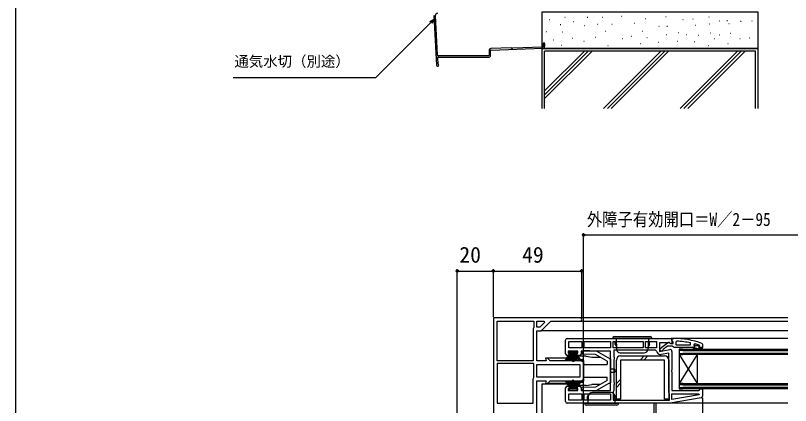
# Model space of a CAD drawing. Units: millimetres, scale not verified. Extents: x -525 to 525, y -785 to 781.
# Drawn here: x -525 to -95.2, y -433.5 to -217 of the extents above; entities that cross this region are included whole.
import ezdxf
from ezdxf.enums import TextEntityAlignment as Align

# ---------------------------------------------------------------- set-up
doc = ezdxf.new("R2010")
doc.units = ezdxf.units.MM
doc.header["$LTSCALE"] = 4
for name, color, linetype in [('0-2_YKK_11', 7, 'Continuous'), ('0-4_YKK_12', 2, 'Continuous'), ('0-5_YKK_13', 4, 'Continuous'), ('0-7_YKK_D', 6, 'Continuous'), ('0-8_YKK_ZWAK', 7, 'Continuous'), ('0-9_YSS_K', 3, 'Continuous'), ('0-A_YSS_KE', 3, 'Continuous')]:
    doc.layers.add(name, color=color, linetype=linetype)
doc.styles.add('ＭＳ ゴシック', font='')
doc.styles.get('ＭＳ ゴシック').set_extended_font_data('MS Gothic')

msp = doc.modelspace()

# ---------------------------------------------------------------- linework, layer by layer
at = {"layer": '0-2_YKK_11'}
for p, q in [((-212, -384.763), (-260, -384.763)), ((-220, -404.763), (-220, -397.263)), ((-210, -418.263), (-210, -410.263)), ((-220, -431.263), (-220, -423.763))]:
    msp.add_line(p, q, dxfattribs=at)
for points in [[(-260, -384.763), (-260, -462.263)], [(-211.5, -408.763), (-228.5, -408.763), (-230, -407.263), (-231.061, -407.263), (-230.659, -408.763), (-236, -408.763), (-236, -392.063), (-233.5, -392.063), (-228.2, -386.763), (-212, -386.763)], [(-219, -396.263), (-161, -396.263), (-161, -398.886), (-161.576, -399.205), (-162.444, -398.663), (-167.8, -398.663), (-167.8, -403.47), (-162.174, -402.478)], [(-149.301, -401.259), (-159.847, -401.259), (-160.324, -400.909), (-160.801, -400.559), (-163.501, -400.559), (-165.804, -402.352), (-166.001, -402.754), (-166.501, -403.259), (-167.501, -403.259), (-167.501, -401.782), (-163.519, -398.671)], [(-162.102, -398.859), (-161.702, -399.059), (-160.301, -399.059), (-160.301, -398.259), (-160.651, -397.782), (-161.001, -397.305), (-161.001, -396.259), (-160.001, -396.259)], [(-158.278, -397.805), (-158.801, -398.304), (-158.801, -399.759)], [(-158.801, -399.759), (-150.73, -399.759), (-150.627, -398.769)], [(-148.168, -399.347), (-148.801, -399.829), (-148.801, -400.184), (-148.426, -400.668), (-148.501, -401.259), (-149.301, -401.259)], [(-144.331, -399.01), (-144.001, -399.48), (-144.001, -401.259), (-145.901, -401.259)], [(-212.3, -405.763), (-214.3, -405.763), (-214.3, -404.463), (-213.1, -404.463), (-213.1, -403.263), (-218.5, -403.263), (-218.5, -404.463), (-217.3, -404.463), (-217.3, -405.763), (-219, -405.763)], [(-211.3, -423.763), (-211.3, -425.263), (-195, -425.263), (-195, -403.263), (-211.3, -403.263), (-211.3, -404.763)], [(-169.565, -403.276), (-170.057, -402.863), (-193.2, -402.863), (-193.2, -406.397), (-192.95, -406.83), (-192.95, -407.696), (-193.2, -408.129), (-193.2, -420.397), (-192.95, -420.83), (-192.95, -421.696), (-193.2, -422.129), (-193.2, -425.163), (-193.4, -425.563), (-193.6, -425.963), (-193.6, -430.463)], [(-161, -403.463), (-161, -413.638), (-161.187, -414.029), (-161.187, -414.497), (-161, -414.887), (-161, -425.263), (-146.3, -425.263), (-145.8, -424.763), (-145.3, -424.263), (-144, -424.263), (-144, -428.25)], [(-145.901, -400.659), (-145.601, -400.359), (-145.601, -400.351), (-145.671, -400.159), (-146.507, -400.159), (-146.805, -400.421), (-147.797, -400.421), (-148.095, -400.159), (-148.801, -400.159), (-148.801, -400.184), (-148.426, -400.668), (-148.501, -401.259), (-149.301, -401.259), (-149.301, -401.759), (-147.301, -401.759), (-145.076, -403.043), (-144.826, -402.61), (-146.301, -401.759), (-144.501, -401.759), (-144.501, -402.259), (-144.001, -402.259), (-144.001, -401.259), (-145.901, -401.259)], [(-145.901, -400.659), (-145.601, -400.359), (-145.601, -400.351), (-145.671, -400.159), (-145.806, -400.067)], [(-193.6, -430.463), (-162.4, -430.463), (-162.4, -427.063), (-162.6, -426.663), (-162.8, -426.263), (-162.8, -404.416), (-166.901, -405.139)], [(-211.5, -459.763), (-228.5, -459.763), (-230, -458.263), (-231.061, -458.263), (-230.659, -459.763), (-236, -459.763), (-236, -447.387), (-236.187, -446.997), (-236.187, -446.529), (-236, -446.138), (-236, -419.763), (-230.659, -419.763), (-231.061, -421.263), (-230, -421.263), (-228.5, -419.763), (-211.5, -419.763)], [(-219, -422.763), (-217.3, -422.763), (-217.3, -424.063), (-218.5, -424.063), (-218.5, -425.263), (-213.1, -425.263), (-213.1, -424.063), (-214.3, -424.063), (-214.3, -422.763), (-212.3, -422.763)], [(-144.826, -429.235), (-162, -432.263), (-219, -432.263)]]:
    msp.add_lwpolyline(points, dxfattribs=at)
for points in [[(-258, -408.763), (-258, -386.763), (-237.5, -386.763), (-237.5, -390.063), (-237.75, -390.496), (-238, -390.929), (-238, -408.763)], [(-236, -386.763), (-231.901, -386.763), (-231.646, -387.38), (-234.328, -390.063), (-236, -390.063)], [(-218.2, -398.063), (-211, -398.063), (-211, -401.463), (-218.2, -401.463)], [(-195, -401.463), (-209.6, -401.463), (-209.6, -398.063), (-195, -398.063)], [(-177, -401.463), (-193.6, -401.463), (-193.6, -398.063), (-177, -398.063)], [(-169.6, -401.463), (-175.6, -401.463), (-175.6, -398.063), (-169.6, -398.063)], [(-258, -410.263), (-258, -432.263), (-238, -432.263), (-238, -418.763), (-237.75, -418.33), (-237.5, -417.897), (-237.5, -410.263)], [(-236, -410.763), (-212, -410.763), (-212, -417.763), (-236, -417.763)], [(-218.2, -427.063), (-211, -427.063), (-211, -430.463), (-218.2, -430.463)], [(-209.6, -427.063), (-195, -427.063), (-195, -430.463), (-209.6, -430.463)], [(-145.981, -427.611), (-161, -430.259), (-161, -427.063), (-146.029, -427.063)]]:
    msp.add_lwpolyline(points, close=True, dxfattribs=at)
for centre, radius, start, end in [((-212, -385.763), 1, 269.99999, 90.00001), ((-219, -397.263), 1, 90.00001, 179.99999), ((-162.902, -399.459), 1, 36.8699, 128.08673), ((-160.001, -442.259), 46, 70.08295, 90), ((-160.364, -445.171), 47.413, 78.14921, 87.47845), ((-159.951, -442.259), 44.5, 71.46617, 74.64706), ((-167.3, -402.874), 2.3, 190.04971, 280.00002), ((-162, -403.463), 1, 360, 99.99998), ((-145.901, -400.959), 0.3, 89.99999, 270.00001), ((-145.901, -400.959), 0.3, 89.99999, 270.00001), ((-219, -404.763), 1, 180.00001, 269.99999), ((-212.3, -404.763), 1, 270.00001, 359.99999), ((-211.5, -410.263), 1.5, 0.00001, 89.99999), ((-211.5, -418.263), 1.5, 270.00001, 359.99999), ((-219, -423.763), 1, 90.00001, 179.99999), ((-212.3, -423.763), 1, 0.00001, 89.99999), ((-145, -428.25), 1, 279.99998, 359.99996), ((-219, -431.263), 1, 180.00001, 269.99999)]:
    msp.add_arc(centre, radius, start, end, dxfattribs=at)
at = {"layer": '0-4_YKK_12'}
for p, q in [((-96.75, -384.764), (-212, -384.764)), ((-96.75, -386.861), (-228.29, -386.861)), ((-96.75, -392.063), (-233.707, -392.063)), ((-96.75, -396.263), (-161.5, -396.263)), ((-155.002, -402.961), (-157.002, -402.961)), ((-155.002, -402.261), (-96.75, -402.261)), ((-155.002, -402.961), (-96.75, -402.961)), ((-212.409, -407.263), (-230.207, -407.263)), ((-157.002, -404.561), (-155.002, -404.561)), ((-157.002, -405.261), (-157.002, -421.261)), ((-147.002, -405.261), (-157.002, -421.261)), ((-157.002, -405.261), (-147.002, -421.261)), ((-96.75, -404.561), (-155.002, -404.561)), ((-96.75, -405.261), (-155.002, -405.261)), ((-147.002, -405.261), (-147.002, -421.261)), ((-211.5, -408.763), (-210, -408.763)), ((-211.5, -419.763), (-210, -419.763)), ((-212.409, -421.263), (-230.207, -421.263)), ((-155.002, -421.961), (-157.002, -421.961)), ((-157.002, -423.561), (-155.002, -423.561)), ((-155.002, -421.261), (-96.75, -421.261)), ((-155.002, -421.961), (-96.75, -421.961)), ((-96.75, -423.561), (-155.002, -423.561)), ((-96.75, -424.261), (-155.002, -424.261)), ((-170, -432.263), (-170, -459.263)), ((-96.75, -432.263), (-162.026, -432.263))]:
    msp.add_line(p, q, dxfattribs=at)
for points in [[(-155.002, -402.261), (-157.002, -402.261), (-157.002, -405.261), (-155.002, -405.261)], [(-155.002, -421.261), (-157.002, -421.261), (-157.002, -424.261), (-155.002, -424.261)]]:
    msp.add_lwpolyline(points, dxfattribs=at)
at = {"layer": '0-5_YKK_13'}
for p, q in [((-193, -395.263), (-173, -395.263)), ((-172, -396.263), (-194, -396.263)), ((-192.5, -399.463), (-192.5, -398.563)), ((-192.5, -399.563), (-192.5, -398.563)), ((-192.5, -398.563), (-191.879, -398.563)), ((-192.5, -399.563), (-191.76, -400.845)), ((-192, -396.263), (-191.68, -402.368)), ((-174, -396.263), (-174.32, -402.368)), ((-173.5, -399.563), (-174.24, -400.845)), ((-173.5, -398.563), (-174.121, -398.563)), ((-173.5, -399.563), (-173.5, -398.563)), ((-218.05, -403.263), (-213.55, -403.263)), ((-202.794, -403.263), (-209.965, -403.012)), ((-195, -407.763), (-202.794, -403.263)), ((-220.272, -408.763), (-217.3, -404.063)), ((-217.1, -404.063), (-219.358, -408.763)), ((-216.9, -404.063), (-218.564, -408.763)), ((-217.889, -408.763), (-216.7, -404.063)), ((-216.5, -404.063), (-217.332, -408.763)), ((-216.894, -408.763), (-216.3, -404.063)), ((-216.1, -404.063), (-216.575, -408.763)), ((-216, -404.063), (-216, -409.263)), ((-215.6, -404.063), (-215.6, -409.263)), ((-215.5, -404.063), (-215.025, -408.763)), ((-214.706, -408.763), (-215.3, -404.063)), ((-215.1, -404.063), (-214.268, -408.763)), ((-213.711, -408.763), (-214.9, -404.063)), ((-214.7, -404.063), (-213.036, -408.763)), ((-214.5, -404.063), (-212.242, -408.763)), ((-211.328, -408.763), (-214.3, -404.063)), ((-213, -406.563), (-212.148, -407.839)), ((-210, -406.063), (-212.5, -406.063)), ((-211.733, -408.062), (-210.5, -408.062)), ((-211, -404.012), (-211, -404.978)), ((-203.362, -405.244), (-211, -404.978)), ((-208.5, -406.063), (-211, -406.063)), ((-208.5, -406.063), (-205.5, -406.763)), ((-205.5, -406.763), (-200.732, -406.763)), ((-197, -408.918), (-203.362, -405.244)), ((-195.634, -407.397), (-195, -407.567)), ((-195, -407.567), (-195, -420.959)), ((-189.683, -404.263), (-176.317, -404.263)), ((-189.502, -405.96), (-165.102, -405.961)), ((-178.7, -408.26), (-176.4, -405.961)), ((-176.578, -408.261), (-174.278, -405.961)), ((-210, -408.562), (-210, -419.964)), ((-209.5, -410.763), (-197, -410.763)), ((-197, -408.918), (-197, -410.763)), ((-193.3, -413.263), (-195, -413.263)), ((-193.3, -415.263), (-195, -415.263)), ((-220.272, -419.763), (-217.3, -424.463)), ((-217.1, -424.463), (-219.358, -419.763)), ((-216.9, -424.463), (-218.564, -419.763)), ((-217.889, -419.763), (-216.7, -424.463)), ((-216.5, -424.463), (-217.332, -419.763)), ((-216.894, -419.763), (-216.3, -424.463)), ((-216.1, -424.463), (-216.575, -419.763)), ((-216, -424.463), (-216, -419.263)), ((-215.6, -424.463), (-215.6, -419.263)), ((-215.5, -424.463), (-215.025, -419.763)), ((-214.706, -419.763), (-215.3, -424.463)), ((-215.1, -424.463), (-214.268, -419.763)), ((-213.711, -419.763), (-214.9, -424.463)), ((-214.7, -424.463), (-213.036, -419.763)), ((-214.5, -424.463), (-212.242, -419.763)), ((-211.328, -419.763), (-214.3, -424.463)), ((-213, -421.964), (-212.148, -420.687)), ((-211.732, -420.464), (-210.5, -420.464)), ((-209.5, -417.763), (-197, -417.763)), ((-197, -419.608), (-203.362, -423.281)), ((-195, -420.763), (-202.794, -425.263)), ((-197, -419.608), (-197, -417.763)), ((-195.634, -421.129), (-195, -420.959)), ((-191.802, -421.362), (-189.502, -419.062)), ((-233, -457.963), (-233, -421.563)), ((-233, -421.563), (-212.732, -421.563)), ((-218.05, -425.263), (-213.55, -425.263)), ((-208.5, -422.463), (-212.5, -422.463)), ((-203.362, -423.281), (-211, -423.548)), ((-211, -424.514), (-211, -423.548)), ((-202.794, -425.263), (-209.965, -425.513)), ((-208.5, -422.463), (-205.5, -421.763)), ((-200.732, -421.763), (-205.5, -421.763)), ((-191.802, -423.484), (-189.502, -421.184)), ((-208, -428.963), (-206.99, -427.213)), ((-208, -428.963), (-208, -429.963)), ((-207.5, -432.263), (-207.285, -428.158)), ((-194.712, -426.263), (-205.288, -426.263)), ((-192, -428.963), (-192.952, -427.314)), ((-192.5, -432.263), (-192.715, -428.158)), ((-192, -428.963), (-192, -429.963)), ((-192, -429.063), (-192, -429.963)), ((-209.5, -432.263), (-190.5, -432.263)), ((-191.5, -433.263), (-208.5, -433.263)), ((-208, -429.963), (-207.379, -429.963)), ((-192, -429.963), (-192.621, -429.963)), ((-171, -432.263), (-171, -481.358))]:
    msp.add_line(p, q, dxfattribs=at)
for points in [[(-213.55, -403.263), (-213.55, -404.063), (-218.05, -404.063), (-218.05, -403.263)], [(-162.802, -408.261), (-162.802, -429.961), (-165.102, -429.961), (-165.102, -408.261), (-189.502, -408.26), (-189.502, -429.96), (-191.802, -429.96), (-191.802, -408.26)], [(-213.55, -425.263), (-213.55, -424.463), (-218.05, -424.463), (-218.05, -425.263)]]:
    msp.add_lwpolyline(points, dxfattribs=at)
for centre, radius, start, end in [((-193, -396.263), 1, 90, 180), ((-173, -396.263), 1, 0, 90), ((-210, -404.012), 1, 88, 180), ((-189.683, -402.263), 2, 183, 270), ((-176.317, -402.263), 2, 270, 357), ((-212.5, -406.563), 0.5, 90, 180), ((-211.733, -407.562), 0.5, 213.71171, 270), ((-210.5, -408.562), 0.5, 0, 90), ((-189.502, -408.26), 2.3, 89.99915, 179.99915), ((-165.102, -408.261), 2.3, 359.99915, 89.99915), ((-209.5, -411.263), 0.5, 90, 180), ((-193.3, -414.263), 1, 270, 90), ((-211.732, -420.964), 0.5, 90, 146.30997), ((-210.5, -419.964), 0.5, 270, 0), ((-209.5, -417.263), 0.5, 180, 270), ((-212.5, -421.963), 0.5, 180, 270), ((-210, -424.514), 1, 180, 272), ((-205.288, -428.263), 2, 90, 177), ((-194.712, -428.263), 2, 3, 90), ((-208.5, -432.263), 1, 180, 270), ((-191.5, -432.263), 1, 270, 0)]:
    msp.add_arc(centre, radius, start, end, dxfattribs=at)
at = {"layer": '0-7_YKK_D'}
for p, q in [((-210, -460.263), (-210, -337.864)), ((-210, -338.864), (-54.999, -338.864)), ((-280, -461.763), (-280, -357.863)), ((-280, -358.863), (-260, -358.863)), ((-260, -384.263), (-260, -357.863)), ((-260, -384.263), (-260, -357.863)), ((-260, -358.863), (-211, -358.863)), ((-211, -384.763), (-211, -357.863)), ((-144, -429.25), (-144, -630.764))]:
    msp.add_line(p, q, dxfattribs=at)
for points in [[(-292.884, -219.107), (-294.687, -220.91), (-325.429, -251.652), (-404.301, -251.652)], [(-295.17, -220.427), (-292.884, -219.107), (-294.204, -221.394)]]:
    msp.add_lwpolyline(points, dxfattribs=at)
for centre in [(-210, -338.864), (-280, -358.863), (-260, -358.863), (-260, -358.863), (-211, -358.863)]:
    msp.add_circle(centre, 0.637, dxfattribs=at)
at = {"layer": '0-8_YKK_ZWAK'}
msp.add_line((-525, 745.236), (-525, -784.764), dxfattribs=at)
at = {"layer": '0-9_YSS_K'}
for p, q in [((-220.351, -218.023), (-220.151, -218.023)), ((-207.918, -217.88), (-207.718, -217.88)), ((-199.773, -218.023), (-199.573, -218.023)), ((-189.197, -217.452), (-188.997, -217.452)), ((-175.907, -218.738), (-175.707, -218.738)), ((-164.332, -217.594), (-164.132, -217.594)), ((-149.469, -218.881), (-149.269, -218.881)), ((-140.609, -217.737), (-140.409, -217.737)), ((-229.068, -219.309), (-228.868, -219.309)), ((-222.887, -222.081), (-222.687, -222.081)), ((-215.635, -220.31), (-215.435, -220.31)), ((-209.614, -222.658), (-209.414, -222.658)), ((-202.345, -221.882), (-202.145, -221.882)), ((-194.321, -221.793), (-194.121, -221.793)), ((-181.914, -221.216), (-181.714, -221.216)), ((-168.333, -223.025), (-168.133, -223.025)), ((-163.736, -222.947), (-163.536, -222.947)), ((-154.9, -219.309), (-154.7, -219.309)), ((-148.155, -222.37), (-147.955, -222.37)), ((-140.181, -221.596), (-139.981, -221.596)), ((-134.607, -220.024), (-134.407, -220.024)), ((-130.463, -219.738), (-130.263, -219.738)), ((-129.399, -221.504), (-129.199, -221.504)), ((-122.889, -220.167), (-122.689, -220.167)), ((-116.704, -220.061), (-116.504, -220.061)), ((-230.64, -225.883), (-230.44, -225.883)), ((-221.923, -226.026), (-221.723, -226.026)), ((-197.772, -225.74), (-197.572, -225.74)), ((-177.479, -225.74), (-177.279, -225.74)), ((-164.046, -227.598), (-163.846, -227.598)), ((-157.472, -226.455), (-157.272, -226.455)), ((-153.042, -227.598), (-152.842, -227.598)), ((-139.752, -226.74), (-139.552, -226.74)), ((-134.607, -227.741), (-134.407, -227.741)), ((-128.748, -226.883), (-128.548, -226.883)), ((-226.926, -230.449), (-226.726, -230.449)), ((-216.25, -229.583), (-216.05, -229.583)), ((-209.919, -231.313), (-209.719, -231.313)), ((-203.554, -229.006), (-203.354, -229.006)), ((-188.55, -229.872), (-188.35, -229.872)), ((-183.624, -228.455), (-183.424, -228.455)), ((-174.989, -229.295), (-174.789, -229.295)), ((-168.476, -231.885), (-168.276, -231.885)), ((-157.965, -231.314), (-157.765, -231.314)), ((-148.469, -231.456), (-148.269, -231.456)), ((-146.468, -228.027), (-146.268, -228.027)), ((-137.479, -229.872), (-137.279, -229.872)), ((-123.34, -229.872), (-123.14, -229.872)), ((-118.03, -229.456), (-117.83, -229.456)), ((-222.209, -233.457), (-222.009, -233.457)), ((-196.486, -233.743), (-196.286, -233.743)), ((-178.479, -232.6), (-178.279, -232.6)), ((-140.752, -233.6), (-140.552, -233.6)), ((-130.034, -232.6), (-129.834, -232.6)), ((-231.6, -268.589), (-231.6, -236.764)), ((-114.6, -236.764), (-231.6, -236.764)), ((-231.6, -263.106), (-205.258, -236.764)), ((-231.6, -260.985), (-207.38, -236.764)), ((-231.6, -258.863), (-209.501, -236.764)), ((-167.075, -236.764), (-198.9, -268.589)), ((-196.779, -268.589), (-164.953, -236.764)), ((-162.832, -236.764), (-194.657, -268.589)), ((-156.473, -268.589), (-124.648, -236.764)), ((-154.352, -268.589), (-122.527, -236.764)), ((-152.231, -268.589), (-120.406, -236.764)), ((-114.6, -268.589), (-114.6, -236.764))]:
    msp.add_line(p, q, dxfattribs=at)
at = {"layer": '0-A_YSS_KE'}
for p, q in [((-293.011, -217.019), (-291.632, -244.601)), ((-292.198, -217.249), (-291.114, -238.929)), ((-250.084, -235.019), (-261.337, -235.394)), ((-261.311, -236.194), (-232.664, -235.239)), ((-249.178, -234.989), (-232.691, -234.44)), ((-233.1, -235.264), (-233.1, -268.589)), ((-113.1, -235.264), (-233.1, -235.264)), ((-232.401, -232.604), (-232.401, -234.14)), ((-231.601, -232.604), (-231.601, -234.14)), ((-113.1, -268.589), (-113.1, -235.264)), ((-262.701, -239.404), (-290.615, -239.404)), ((-290.525, -240.204), (-262.701, -240.204)), ((-262.401, -236.494), (-262.401, -239.104)), ((-261.601, -239.104), (-261.601, -236.494)), ((-291.024, -240.729), (-290.875, -243.711)), ((-290.951, -245.218), (-290.982, -245.218))]:
    msp.add_line(p, q, dxfattribs=at)
msp.add_lwpolyline([(-113.1, -235.264), (-113.1, -215.264), (-233.1, -215.264), (-233.1, -235.264)], close=True, dxfattribs=at)
for centre, radius, start, end in [((-290.7, -217.174), 1.5, 98.79177, 182.86244), ((-261.301, -236.494), 1.1, 91.90925, 180), ((-261.301, -236.494), 0.3, 91.90925, 180), ((-250.087, -235.22), 0.2, 25.49733, 91.91915), ((-249.636, -235.004), 0.3, 205.49733, 338.34097), ((-249.171, -235.189), 0.2, 91.91915, 158.34097), ((-232.701, -234.14), 0.3, 271.90925, 0), ((-232.701, -234.14), 1.1, 271.90925, 0), ((-232.001, -232.604), 0.4, 90.00009, 180), ((-232.001, -232.604), 0.4, 0, 90.00009), ((-290.615, -238.904), 0.5, 182.86244, 270.00009), ((-290.525, -240.704), 0.5, 90.00009, 182.86244), ((-262.701, -239.104), 1.1, 270, 360), ((-262.701, -239.104), 0.3, 270, 360), ((-290.982, -244.568), 0.65, 182.86244, 270), ((-290.951, -244.568), 0.65, 270, 0.00003), ((-290.576, -243.696), 0.3, 182.86244, 246.73494), ((-290.951, -244.568), 0.65, 0.00003, 66.73494)]:
    msp.add_arc(centre, radius, start, end, dxfattribs=at)

# ---------------------------------------------------------------- texts
at = {"layer": '0-7_YKK_D', "style": 'ＭＳ ゴシック'}
for s, height, p in [('通気水切（別途）', 5.865, (-403.647, -247.183)), ('20', 8.798, (-278.864, -356.863)), ('49', 8.798, (-244.057, -356.863))]:
    msp.add_text(s, height=height, dxfattribs=at).set_placement(p, align=Align.BOTTOM_LEFT)
at = {"layer": '0-7_YKK_D', "style": 'ＭＳ ゴシック', "width": 0.85}
msp.add_text('外障子有効開口＝W／2－95', height=7.331, dxfattribs=at).set_placement((-208.178, -336.057), align=Align.BOTTOM_LEFT)

doc.saveas('drawing.dxf')
